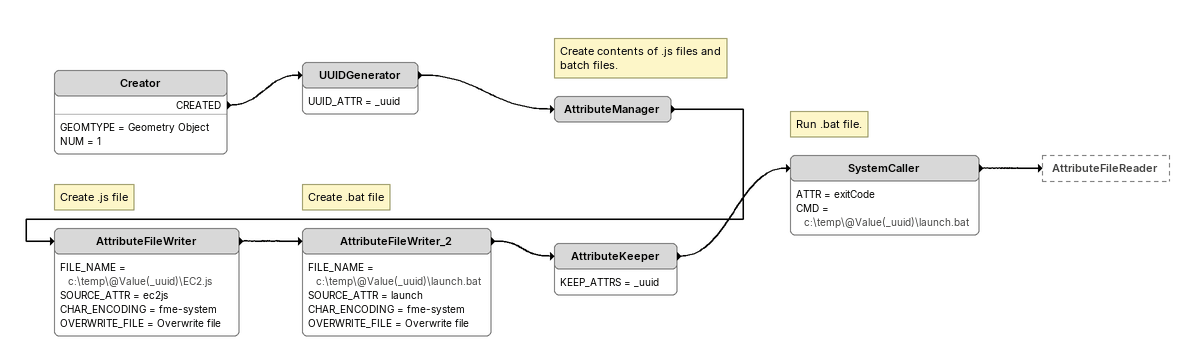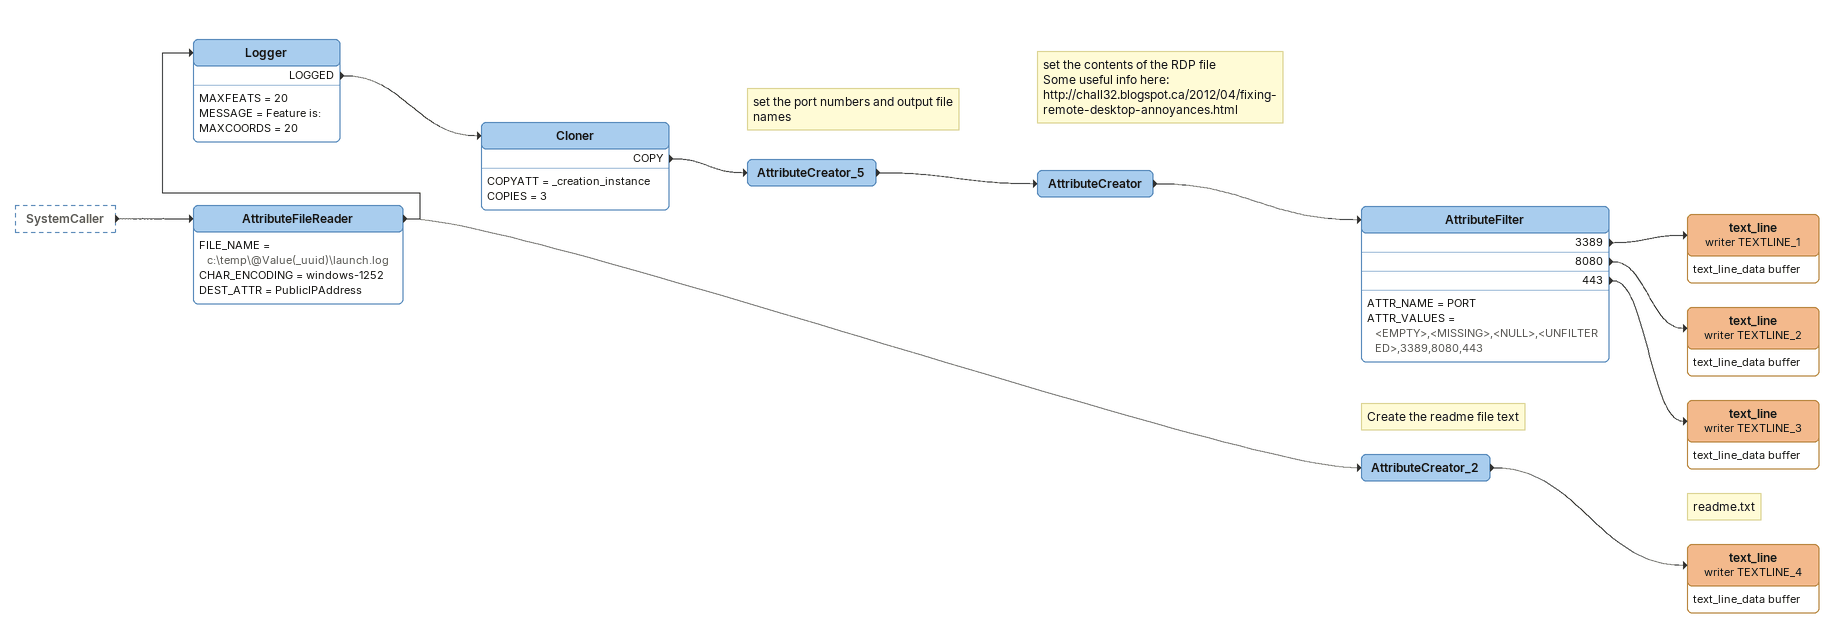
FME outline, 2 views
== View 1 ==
Creator
    GEOMTYPE = Geometry Object
    NUM = 1
    CREATED -> UUIDGenerator
UUIDGenerator
    UUID_ATTR = _uuid
    -> AttributeManager
Note: Create contents of .js files and batch files.
AttributeManager
    -> AttributeFileWriter
Note: Create .js file
AttributeFileWriter
    FILE_NAME = c:\temp\@Value(_uuid)\EC2.js
    SOURCE_ATTR = ec2js
    CHAR_ENCODING = fme-system
    OVERWRITE_FILE = Overwrite file
    -> AttributeFileWriter_2
Note: Create .bat file
AttributeFileWriter_2
    FILE_NAME = c:\temp\@Value(_uuid)\launch.bat
    SOURCE_ATTR = launch
    CHAR_ENCODING = fme-system
    OVERWRITE_FILE = Overwrite file
    -> AttributeKeeper
AttributeKeeper
    KEEP_ATTRS = _uuid
    -> SystemCaller
Note: Run .bat file.
SystemCaller
    ATTR = exitCode
    CMD = c:\temp\@Value(_uuid)\launch.bat
    -> AttributeFileReader

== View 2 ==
SystemCaller [outside]
    -> AttributeFileReader
AttributeFileReader
    FILE_NAME = c:\temp\@Value(_uuid)\launch.log
    CHAR_ENCODING = windows-1252
    DEST_ATTR = PublicIPAddress
    -> AttributeCreator_2
    -> Logger
Logger
    MAXFEATS = 20
    MESSAGE = Feature is:
    MAXCOORDS = 20
    LOGGED -> Cloner
Cloner
    COPYATT = _creation_instance
    COPIES = 3
    COPY -> AttributeCreator_5
Note: set the port numbers and output file names
AttributeCreator_5
    -> AttributeCreator
Note: set the contents of the RDP file / Some useful info here: / http://chall32.blogspot.ca/2012/04/fixing-remote-desktop-annoyances.html
AttributeCreator
    -> AttributeFilter
AttributeFilter
    ATTR_NAME = PORT
    ATTR_VALUES = <EMPTY>,<MISSING>,<NULL>,<UNFILTERED>,3389,8080,443
    3389 -> text_line (writer TEXTLINE_1)
    8080 -> text_line (writer TEXTLINE_2)
    443 -> text_line (writer TEXTLINE_3)
text_line (writer TEXTLINE_1)
    attributes: text_line_data buffer
text_line (writer TEXTLINE_2)
    attributes: text_line_data buffer
text_line (writer TEXTLINE_3)
    attributes: text_line_data buffer
Note: Create the readme file text
AttributeCreator_2
    -> text_line (writer TEXTLINE_4)
Note: readme.txt
text_line (writer TEXTLINE_4)
    attributes: text_line_data buffer
